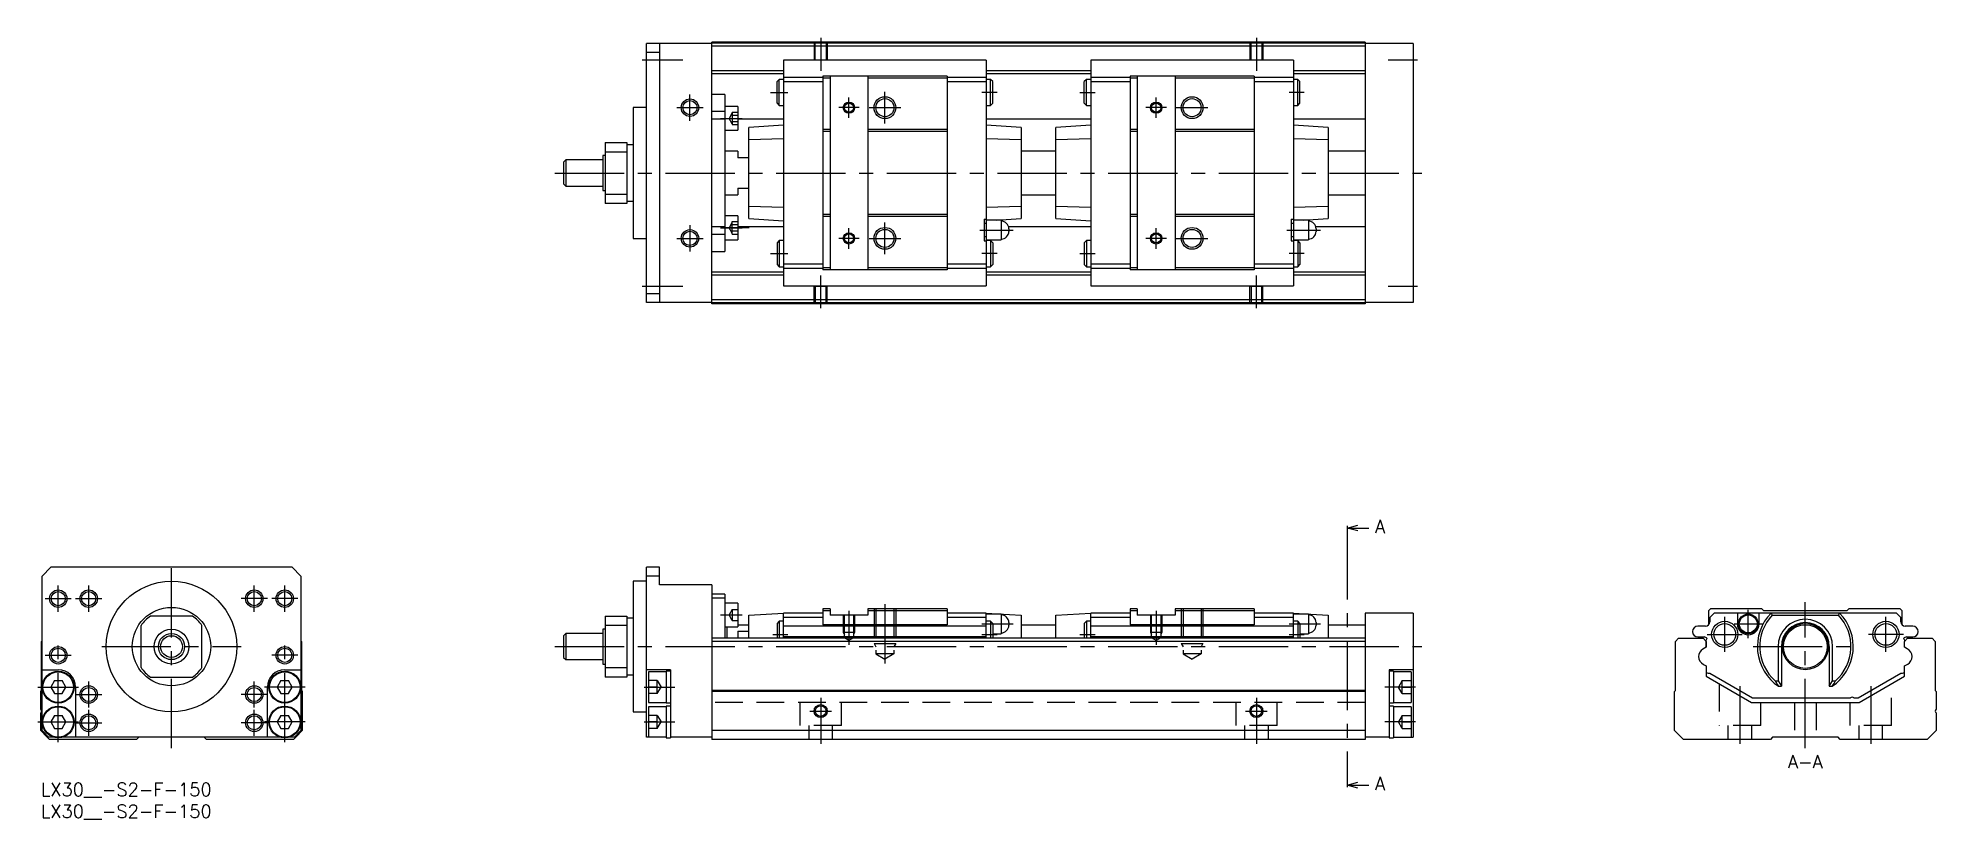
# Model space of a CAD drawing. Extents: x -1 to 435, y -8 to 171.
import ezdxf

# ---------------------------------------------------------------- set-up
doc = ezdxf.new("R2010")
doc.units = 0
doc.header["$LTSCALE"] = 0.5
doc.linetypes.add('CENTER', pattern=[50.8, 31.75, -6.35, 6.35, -6.35])
doc.linetypes.add('DASHED', pattern=[19.05, 12.7, -6.35])
for name, color, linetype in [('MSM_CENTER', 1, 'CENTER'), ('MSM_CONTINUOUS', 7, 'CONTINUOUS'), ('MSM_DASHED', 4, 'DASHED'), ('MSM_NARROW', 5, 'CONTINUOUS'), ('MSM_PART_NUMBER', 7, 'CONTINUOUS')]:
    doc.layers.add(name, color=color, linetype=linetype)
doc.styles.get("Standard").update_dxf_attribs({"font": 'txt.shx', "height": 3, "bigfont": 'bigfont.shx'})

msp = doc.modelspace()

# ---------------------------------------------------------------- linework, layer by layer
at = {"layer": 'MSM_CENTER'}
for p, q in [((179, 171), (179, 163.49)), ((279, 171), (279, 163.49)), ((138, 166), (147.4, 166)), ((309.25, 166), (316, 166)), ((149, 152), (149, 158)), ((167.5, 158.5), (171, 158.5)), ((168, 158.5), (171.5, 158.5)), ((185.5, 152.63), (185.5, 157.36)), ((193.75, 151.37), (193.75, 158.62)), ((219.5, 158.5), (216, 158.5)), ((238.5, 158.5), (242, 158.5)), ((256, 152.63), (256, 157.36)), ((290, 158.5), (286.5, 158.5)), ((146, 155), (152, 155)), ((156, 152.55), (161, 152.55)), ((187.86, 155), (183.14, 155)), ((190.12, 155), (197.38, 155)), ((258.36, 155), (253.64, 155)), ((260.62, 155), (267.88, 155)), ((118, 140), (317, 140)), ((149, 128), (149, 122)), ((156, 127.5), (162.6, 127.5)), ((156, 127.44), (161, 127.44)), ((185.5, 122.63), (185.5, 127.36)), ((193.75, 121.37), (193.75, 128.62)), ((215.5, 126.9), (223.2, 126.9)), ((256, 122.63), (256, 127.36)), ((286, 126.9), (293.7, 126.9)), ((146, 125), (152, 125)), ((187.86, 125), (183.14, 125)), ((190.12, 125), (197.38, 125)), ((258.36, 125), (253.64, 125)), ((260.62, 125), (267.88, 125)), ((167.5, 121.5), (171, 121.5)), ((168, 121.5), (171.5, 121.5)), ((219.5, 121.5), (216, 121.5)), ((238.5, 121.5), (242, 121.5)), ((290, 121.5), (286.5, 121.5)), ((138, 114), (147.4, 114)), ((179, 109), (179, 116.51)), ((279, 109), (279, 116.51)), ((309.25, 114), (316, 114)), ((299.82, 58), (299.82, 0)), ((30, 8), (30, 51.5)), ((4, 39.3), (4, 45.3)), ((11, 39.3), (11, 45.3)), ((49, 39.3), (49, 45.3)), ((56, 39.3), (56, 45.3)), ((1, 42.3), (7, 42.3)), ((8, 42.3), (14, 42.3)), ((52, 42.3), (46, 42.3)), ((59, 42.3), (53, 42.3)), ((185.5, 39.5), (185.5, 31.69)), ((193.75, 41), (193.75, 27.41)), ((256, 39.5), (256, 31.69)), ((391.9, 33.25), (391.9, 39.75)), ((405, 8), (405, 41.5)), ((156, 38.55), (161, 38.55)), ((216, 36.5), (223.2, 36.5)), ((286.5, 36.5), (293.7, 36.5)), ((386.5, 30.1), (386.5, 38.1)), ((388.65, 36.5), (395.15, 36.5)), ((423.5, 30.1), (423.5, 38.1)), ((4, 9.35), (4, 32.3)), ((14, 31.3), (46, 31.3)), ((56, 9.35), (56, 32.3)), ((118, 31.3), (317, 31.3)), ((168, 34.1), (171.5, 34.1)), ((216, 34.1), (219.5, 34.1)), ((238.5, 34.1), (242, 34.1)), ((286.5, 34.1), (290, 34.1)), ((382.5, 34.1), (390.5, 34.1)), ((393, 31.3), (417, 31.3)), ((427.5, 34.1), (419.5, 34.1)), ((1, 29.3), (7, 29.3)), ((59, 29.3), (53, 29.3)), ((-0.65, 22), (8.65, 22)), ((11, 17.3), (11, 23.3)), ((49, 17.3), (49, 23.3)), ((60.65, 22), (51.35, 22)), ((138.5, 22), (145.5, 22)), ((315.5, 22), (308.5, 22)), ((390, 22.18), (390, 9)), ((420, 22.18), (420, 9)), ((8, 20.3), (14, 20.3)), ((52, 20.3), (46, 20.3)), ((179, 19.5), (179, 9)), ((279, 19.5), (279, 9)), ((-0.65, 14), (8.65, 14)), ((8, 13.8), (14, 13.8)), ((11, 10.8), (11, 16.8)), ((52, 13.8), (46, 13.8)), ((49, 10.8), (49, 16.8)), ((60.65, 14), (51.35, 14)), ((138.5, 14), (145.5, 14)), ((176.5, 16.5), (181.5, 16.5)), ((276.5, 16.5), (281.5, 16.5)), ((315.5, 14), (308.5, 14))]:
    msp.add_line(p, q, dxfattribs=at)
at = {"layer": 'MSM_CONTINUOUS'}
for p, q in [((304, 170), (154, 170)), ((154, 110), (154, 170)), ((304, 170), (304, 110)), ((154, 169.7), (139, 169.7)), ((139, 110.3), (139, 169.7)), ((142, 167.7), (139, 167.7)), ((142, 169.7), (142, 110.3)), ((304, 169.8), (154, 169.8)), ((304, 169.1), (154, 169.1)), ((217, 165.9), (170.5, 165.9)), ((170.5, 165.9), (170.5, 114.1)), ((217, 165.9), (217, 114.1)), ((287.5, 165.9), (241, 165.9)), ((241, 165.9), (241, 114.1)), ((287.5, 165.9), (287.5, 114.1)), ((315, 169.7), (304, 169.7)), ((315, 169.7), (315, 110.3)), ((170.5, 163.45), (154, 163.45)), ((170.5, 162.75), (154, 162.75)), ((169.5, 161.5), (169, 161)), ((169.5, 155.5), (169.5, 161.5)), ((170.5, 161.5), (169.5, 161.5)), ((179.5, 161.95), (170.5, 161.95)), ((179.5, 162.25), (179.5, 117.75)), ((208, 162.25), (179.5, 162.25)), ((181.15, 161.75), (179.5, 161.75)), ((181.15, 162.25), (181.15, 117.75)), ((189.85, 162.25), (189.85, 117.75)), ((208, 161.75), (189.85, 161.75)), ((208, 162.25), (208, 117.75)), ((217, 161.95), (208, 161.95)), ((241, 163.45), (217, 163.45)), ((241, 162.75), (217, 162.75)), ((218, 161.5), (217, 161.5)), ((218.5, 161), (218, 161.5)), ((218, 155.5), (218, 161.5)), ((240, 161.5), (239.5, 161)), ((240, 155.5), (240, 161.5)), ((241, 161.5), (240, 161.5)), ((250, 161.95), (241, 161.95)), ((250, 162.25), (250, 117.75)), ((278.5, 162.25), (250, 162.25)), ((251.65, 161.75), (250, 161.75)), ((251.65, 162.25), (251.65, 117.75)), ((260.35, 162.25), (260.35, 117.75)), ((278.5, 161.75), (260.35, 161.75)), ((278.5, 162.25), (278.5, 117.75)), ((287.5, 161.95), (278.5, 161.95)), ((304, 163.45), (287.5, 163.45)), ((304, 162.75), (287.5, 162.75)), ((288.5, 161.5), (287.5, 161.5)), ((289, 161), (288.5, 161.5)), ((288.5, 155.5), (288.5, 161.5)), ((157, 158), (154, 158)), ((157, 158), (157, 122)), ((169, 156), (169, 161)), ((179.5, 160.95), (170.5, 160.95)), ((217, 160.95), (208, 160.95)), ((218.5, 156), (218.5, 161)), ((239.5, 156), (239.5, 161)), ((250, 160.95), (241, 160.95)), ((287.5, 160.95), (278.5, 160.95)), ((289, 156), (289, 161)), ((136, 155), (136, 125)), ((139, 155), (136, 155)), ((157, 154.13), (154, 154.13)), ((160, 155.3), (157, 155.3)), ((160, 155.3), (160, 149.8)), ((169, 156), (169.5, 155.5)), ((169.5, 155.5), (170.5, 155.5)), ((217, 155.5), (218, 155.5)), ((218, 155.5), (218.5, 156)), ((239.5, 156), (240, 155.5)), ((240, 155.5), (241, 155.5)), ((287.5, 155.5), (288.5, 155.5)), ((288.5, 155.5), (289, 156)), ((157, 152.38), (154, 152.38)), ((157, 149.8), (160, 149.8)), ((170.5, 152.36), (160, 152.36)), ((170.5, 151), (162.5, 150.47)), ((162.5, 129.53), (162.5, 150.47)), ((181.15, 150), (179.5, 150)), ((181.15, 149.5), (179.5, 149.5)), ((208, 150), (189.85, 150)), ((208, 149.5), (189.85, 149.5)), ((241, 152.36), (217, 152.36)), ((225, 150.47), (217, 151)), ((225, 150.47), (225, 129.53)), ((241, 151), (233, 150.47)), ((233, 129.53), (233, 150.47)), ((251.65, 150), (250, 150)), ((251.65, 149.5), (250, 149.5)), ((278.5, 150), (260.35, 150)), ((278.5, 149.5), (260.35, 149.5)), ((304, 152.36), (287.5, 152.36)), ((295.5, 150.47), (287.5, 151)), ((295.5, 150.47), (295.5, 129.53)), ((129, 144), (129, 136)), ((129.5, 144), (129, 144)), ((129.5, 147), (134.5, 147)), ((129.5, 147), (129.5, 133)), ((134.5, 144.82), (129.5, 144.82)), ((134.5, 147), (134.5, 133)), ((136, 146.5), (134.5, 146.5)), ((160, 145), (157, 145)), ((160, 145), (160, 143.5)), ((170.5, 147.86), (162.5, 147.6)), ((225, 147.6), (217, 147.86)), ((233, 145), (225, 145)), ((241, 147.86), (233, 147.6)), ((295.5, 147.6), (287.5, 147.86)), ((304, 145), (295.5, 145)), ((120.5, 143), (120, 142.5)), ((120, 142.5), (120, 137.5)), ((120.5, 143), (120.5, 137)), ((129, 143), (120.5, 143)), ((162.5, 143.5), (160, 143.5)), ((120, 137.5), (120.5, 137)), ((120.5, 137), (129, 137)), ((129, 136), (129.5, 136)), ((129.5, 135.18), (134.5, 135.18)), ((160, 136.5), (162.5, 136.5)), ((160, 136.5), (160, 135)), ((134.5, 133), (129.5, 133)), ((134.5, 133.5), (136, 133.5)), ((157, 135), (160, 135)), ((162.5, 132.4), (170.5, 132.14)), ((217, 132.14), (225, 132.4)), ((225, 135), (233, 135)), ((233, 132.4), (241, 132.14)), ((287.5, 132.14), (295.5, 132.4)), ((295.5, 135), (304, 135)), ((157, 127.62), (154, 127.62)), ((160, 130.19), (157, 130.19)), ((160, 130.19), (160, 124.69)), ((170.5, 127.64), (160, 127.64)), ((162.5, 129.53), (170.5, 129)), ((181.15, 130.5), (179.5, 130.5)), ((181.15, 130), (179.5, 130)), ((208, 130.5), (189.85, 130.5)), ((208, 130), (189.85, 130)), ((216.5, 129.4), (216.5, 124.4)), ((216.5, 129.4), (217, 129.4)), ((217, 128.4), (216.5, 128.4)), ((220.45, 129.15), (217, 129.15)), ((219.26, 129.15), (225, 129.53)), ((220.45, 129.15), (220.45, 124.65)), ((241, 127.64), (222.14, 127.64)), ((222.2, 127.2), (222.2, 126.6)), ((233, 129.53), (241, 129)), ((251.65, 130.5), (250, 130.5)), ((251.65, 130), (250, 130)), ((278.5, 130.5), (260.35, 130.5)), ((278.5, 130), (260.35, 130)), ((287, 129.4), (287, 124.4)), ((287, 129.4), (287.5, 129.4)), ((287.5, 128.4), (287, 128.4)), ((290.95, 129.15), (287.5, 129.15)), ((289.76, 129.15), (295.5, 129.53)), ((290.95, 129.15), (290.95, 124.65)), ((304, 127.64), (292.64, 127.64)), ((292.7, 127.2), (292.7, 126.6)), ((136, 125), (139, 125)), ((157, 125.87), (154, 125.87)), ((154, 122), (157, 122)), ((157, 124.69), (160, 124.69)), ((169.5, 124.5), (169, 124)), ((169, 124), (169, 119)), ((170.5, 124.5), (169.5, 124.5)), ((169.5, 124.5), (169.5, 118.5)), ((216.5, 125.4), (217, 125.4)), ((216.5, 124.4), (217, 124.4)), ((217, 124.65), (220.45, 124.65)), ((218, 124.5), (217, 124.5)), ((218, 124.5), (218, 118.5)), ((218.5, 124), (218, 124.5)), ((218.5, 124), (218.5, 119)), ((240, 124.5), (239.5, 124)), ((239.5, 124), (239.5, 119)), ((241, 124.5), (240, 124.5)), ((240, 124.5), (240, 118.5)), ((287, 125.4), (287.5, 125.4)), ((287, 124.4), (287.5, 124.4)), ((287.5, 124.65), (290.95, 124.65)), ((288.5, 124.5), (287.5, 124.5)), ((288.5, 124.5), (288.5, 118.5)), ((289, 124), (288.5, 124.5)), ((289, 124), (289, 119)), ((169, 119), (169.5, 118.5)), ((169.5, 118.5), (170.5, 118.5)), ((179.5, 119.05), (170.5, 119.05)), ((179.5, 118.05), (170.5, 118.05)), ((181.15, 118.25), (179.5, 118.25)), ((208, 117.75), (179.5, 117.75)), ((208, 118.25), (189.85, 118.25)), ((217, 119.05), (208, 119.05)), ((217, 118.05), (208, 118.05)), ((217, 118.5), (218, 118.5)), ((218, 118.5), (218.5, 119)), ((239.5, 119), (240, 118.5)), ((240, 118.5), (241, 118.5)), ((250, 119.05), (241, 119.05)), ((250, 118.05), (241, 118.05)), ((251.65, 118.25), (250, 118.25)), ((278.5, 117.75), (250, 117.75)), ((278.5, 118.25), (260.35, 118.25)), ((287.5, 119.05), (278.5, 119.05)), ((287.5, 118.05), (278.5, 118.05)), ((287.5, 118.5), (288.5, 118.5)), ((288.5, 118.5), (289, 119)), ((170.5, 117.25), (154, 117.25)), ((170.5, 116.55), (154, 116.55)), ((170.5, 114.1), (217, 114.1)), ((241, 117.25), (217, 117.25)), ((241, 116.55), (217, 116.55)), ((241, 114.1), (287.5, 114.1)), ((304, 117.25), (287.5, 117.25)), ((304, 116.55), (287.5, 116.55)), ((142, 112.3), (139, 112.3)), ((154, 110.3), (139, 110.3)), ((304, 110.9), (154, 110.9)), ((304, 110.2), (154, 110.2)), ((304, 110), (154, 110)), ((315, 110.3), (304, 110.3)), ((299.82, 58.5), (302.32, 59.17)), ((299.82, 59), (299.82, 58)), ((302.32, 57.83), (299.82, 58.5)), ((299.82, 58.5), (304.82, 58.5)), ((2.3, 49.5), (0.3, 47.5)), ((57.7, 49.5), (2.3, 49.5)), ((59.7, 47.5), (57.7, 49.5)), ((139, 10.5), (139, 49.5)), ((142, 49.5), (139, 49.5)), ((142, 45.5), (142, 49.5)), ((0.3, 12), (0.3, 47.5)), ((59.7, 47.5), (59.7, 12)), ((139, 46.3), (136, 46.3)), ((136, 46.3), (136, 16.3)), ((142, 47.5), (139, 47.5)), ((154, 45.5), (142, 45.5)), ((154, 45.5), (154, 10)), ((157, 43.3), (154, 43.3)), ((157, 42.45), (154, 42.45)), ((157, 43.3), (157, 33.2)), ((160, 41.3), (157, 41.3)), ((160, 41.3), (160, 35.8)), ((179.5, 40), (179.5, 36.29)), ((181.15, 40), (179.5, 40)), ((181.15, 39.5), (179.5, 39.5)), ((181.15, 40), (181.15, 38.5)), ((189.85, 40), (189.85, 38.5)), ((208, 40), (189.85, 40)), ((208, 39.5), (189.85, 39.5)), ((208, 40), (208, 36.29)), ((250, 40), (250, 36.29)), ((251.65, 40), (250, 40)), ((251.65, 39.5), (250, 39.5)), ((251.65, 40), (251.65, 38.5)), ((260.35, 40), (260.35, 38.5)), ((278.5, 40), (260.35, 40)), ((278.5, 39.5), (260.35, 39.5)), ((278.5, 40), (278.5, 36.29)), ((383.25, 40), (382.75, 39.5)), ((382.75, 39.5), (382.75, 36.29)), ((395, 40), (383.25, 40)), ((395.5, 39.5), (395, 40)), ((414.5, 39.5), (395.5, 39.5)), ((415, 40), (414.5, 39.5)), ((426.75, 40), (415, 40)), ((427.25, 39.5), (426.75, 40)), ((427.25, 36.29), (427.25, 39.5)), ((23, 26.48), (23, 36.12)), ((34.82, 38.3), (25.18, 38.3)), ((37, 26.48), (37, 36.12)), ((129.5, 35.3), (129, 35.3)), ((129, 35.3), (129, 27.3)), ((129.5, 38.3), (134.5, 38.3)), ((129.5, 38.3), (129.5, 24.3)), ((134.5, 36.12), (129.5, 36.12)), ((134.5, 38.3), (134.5, 24.3)), ((136, 37.8), (134.5, 37.8)), ((157, 35.8), (160, 35.8)), ((157.5, 33.2), (157.5, 35.8)), ((160, 36.3), (162.5, 36.3)), ((160, 34.87), (162.5, 34.87)), ((160, 34.87), (160, 33.2)), ((162.5, 38.5), (170.5, 39)), ((162.5, 33.2), (162.5, 38.5)), ((169.5, 37.1), (169, 36.6)), ((169, 36.6), (169, 33.2)), ((170.5, 37.1), (169.5, 37.1)), ((169.5, 37.1), (169.5, 33.2)), ((179.5, 39), (170.5, 39)), ((170.5, 33.2), (170.5, 39)), ((179.5, 38), (170.5, 38)), ((217, 36), (170.5, 36)), ((208, 36.29), (179.5, 36.29)), ((189.85, 38.5), (181.15, 38.5)), ((217, 39), (208, 39)), ((217, 38), (208, 38)), ((217, 39), (225, 38.5)), ((217, 33.2), (217, 39)), ((220.45, 38.75), (217, 38.75)), ((218, 37.1), (217, 37.1)), ((218.5, 36.6), (218, 37.1)), ((218, 37.1), (218, 33.2)), ((218.5, 36.6), (218.5, 33.2)), ((220.45, 38.75), (220.45, 34.25)), ((222.2, 36.8), (222.2, 36.2)), ((225, 38.5), (225, 33.2)), ((225, 36.3), (233, 36.3)), ((233, 38.5), (241, 39)), ((233, 33.2), (233, 38.5)), ((240, 37.1), (239.5, 36.6)), ((239.5, 36.6), (239.5, 33.2)), ((241, 37.1), (240, 37.1)), ((240, 37.1), (240, 33.2)), ((250, 39), (241, 39)), ((241, 33.2), (241, 39)), ((250, 38), (241, 38)), ((287.5, 36), (241, 36)), ((278.5, 36.29), (250, 36.29)), ((260.35, 38.5), (251.65, 38.5)), ((287.5, 39), (278.5, 39)), ((287.5, 38), (278.5, 38)), ((287.5, 39), (295.5, 38.5)), ((287.5, 33.2), (287.5, 39)), ((290.95, 38.75), (287.5, 38.75)), ((288.5, 37.1), (287.5, 37.1)), ((289, 36.6), (288.5, 37.1)), ((288.5, 37.1), (288.5, 33.2)), ((289, 36.6), (289, 33.2)), ((290.95, 38.75), (290.95, 34.25)), ((292.7, 36.8), (292.7, 36.2)), ((295.5, 38.5), (295.5, 33.2)), ((295.5, 36.3), (304, 36.3)), ((304, 39), (304, 10)), ((315, 39), (304, 39)), ((315, 39), (315, 10.5)), ((382.05, 36), (380.35, 36)), ((384.05, 39), (383.05, 38)), ((383.05, 38), (383.05, 37)), ((425.95, 39), (384.05, 39)), ((389.4, 39), (389.4, 36.5)), ((394.4, 36.5), (394.4, 39)), ((397.14, 39), (397.4, 38.5)), ((397.4, 38.5), (412.6, 38.5)), ((412.6, 38.5), (412.86, 39)), ((426.95, 38), (425.95, 39)), ((426.95, 37), (426.95, 38)), ((429.65, 36), (427.95, 36)), ((0.2, 32.5), (0.3, 32.6)), ((0.2, 21.2), (0.2, 32.5)), ((59.7, 32.6), (59.8, 32.5)), ((59.8, 32.5), (59.8, 21.2)), ((120.5, 34.3), (120, 33.8)), ((120, 33.8), (120, 28.8)), ((129, 34.3), (120.5, 34.3)), ((120.5, 34.3), (120.5, 28.3)), ((304, 33.2), (154, 33.2)), ((304, 32.5), (154, 32.5)), ((217, 33.5), (170.5, 33.5)), ((218.5, 34.25), (220.45, 34.25)), ((287.5, 33.5), (241, 33.5)), ((289, 34.25), (290.95, 34.25)), ((375.2, 32.5), (375.9, 33.2)), ((375.2, 21.2), (375.2, 32.5)), ((375.9, 33.2), (381.55, 33.2)), ((380.35, 33.5), (381.75, 33.5)), ((382.25, 31.15), (381.5, 30.72)), ((381.55, 33.2), (382.25, 32.5)), ((382.2, 32.55), (382.2, 32.7)), ((382.2, 32.7), (382.2, 32.55)), ((382.25, 32.5), (382.2, 32.55)), ((382.25, 31.15), (382.25, 32.5)), ((382.25, 32.5), (382.25, 31.15)), ((398.74, 31.3), (398.74, 23.45)), ((399.5, 31.3), (399.5, 22.2)), ((410.5, 31.3), (410.5, 22.2)), ((411.26, 23.45), (411.26, 31.3)), ((427.75, 32.5), (428.45, 33.2)), ((427.75, 32.5), (427.8, 32.55)), ((427.75, 31.15), (427.75, 32.5)), ((427.75, 31.15), (427.75, 32.5)), ((428.4, 30.78), (427.75, 31.15)), ((428.4, 30.78), (427.75, 31.15)), ((427.8, 32.7), (427.8, 32.55)), ((427.8, 32.55), (427.8, 32.7)), ((428.25, 33.5), (429.65, 33.5)), ((428.45, 33.2), (434.1, 33.2)), ((434.1, 33.2), (434.8, 32.5)), ((434.8, 32.5), (434.8, 21.2)), ((120, 28.8), (120.5, 28.3)), ((120.5, 28.3), (129, 28.3)), ((129, 27.3), (129.5, 27.3)), ((129.5, 26.48), (134.5, 26.48)), ((381.6, 27.22), (382.25, 26.85)), ((382.25, 26.85), (382.25, 24.5)), ((427.75, 26.85), (428.5, 27.28)), ((427.75, 26.85), (428.5, 27.28)), ((427.75, 25.45), (427.75, 26.85)), ((427.75, 24.5), (427.75, 26.85)), ((0.3, 26), (4, 26)), ((3.13, 23.5), (2.27, 22)), ((2.27, 22), (3.13, 20.5)), ((3.13, 23.5), (4.87, 23.5)), ((5.73, 22), (4.87, 23.5)), ((4.87, 20.5), (5.73, 22)), ((8, 22), (8, 10.5)), ((25.18, 24.3), (34.82, 24.3)), ((52, 10.5), (52, 22)), ((55.13, 23.5), (54.27, 22)), ((54.27, 22), (55.13, 20.5)), ((55.13, 23.5), (56.87, 23.5)), ((56, 26), (59.7, 26)), ((57.73, 22), (56.87, 23.5)), ((56.87, 20.5), (57.73, 22)), ((134.5, 24.3), (129.5, 24.3)), ((134.5, 24.8), (136, 24.8)), ((144.5, 26), (139, 26)), ((143.5, 25.5), (139.5, 25.5)), ((139.5, 25.5), (139.5, 18.5)), ((144.5, 25.65), (143.5, 25.65)), ((143.5, 25.65), (143.5, 18.35)), ((144.5, 26), (144.5, 10.35)), ((315, 26), (309.5, 26)), ((309.5, 26), (309.5, 10.35)), ((310.5, 25.65), (309.5, 25.65)), ((310.5, 25.65), (310.5, 18.35)), ((314.5, 25.5), (310.5, 25.5)), ((314.5, 25.5), (314.5, 18.5)), ((382.25, 24.5), (392.64, 18.5)), ((382.7, 25.16), (383.1, 25.16)), ((383.1, 25.16), (392.91, 19.5)), ((398.07, 23.45), (398.74, 23.45)), ((398.74, 23.45), (399.5, 22.2)), ((398.82, 22.2), (399.5, 22.2)), ((410.5, 22.2), (411.26, 23.45)), ((410.5, 22.2), (411.18, 22.2)), ((411.26, 23.45), (411.93, 23.45)), ((417.09, 19.5), (426.9, 25.16)), ((417.36, 18.5), (427.75, 24.5)), ((426.9, 25.16), (427.3, 25.16)), ((0, 21), (0.2, 21.2)), ((0, 16.9), (0, 21)), ((3.13, 20.5), (4.87, 20.5)), ((55.13, 20.5), (56.87, 20.5)), ((59.8, 21.2), (60, 21)), ((60, 21), (60, 12)), ((139.5, 18.5), (143.5, 18.5)), ((143.5, 17.5), (139.5, 17.5)), ((139.5, 17.5), (139.5, 10.5)), ((143.5, 18.35), (144.5, 18.35)), ((144.5, 17.65), (143.5, 17.65)), ((143.5, 17.65), (143.5, 10.35)), ((304, 21.2), (154, 21.2)), ((304, 21), (154, 21)), ((309.5, 18.35), (310.5, 18.35)), ((310.5, 17.65), (309.5, 17.65)), ((310.5, 18.5), (314.5, 18.5)), ((310.5, 17.65), (310.5, 10.35)), ((314.5, 17.5), (310.5, 17.5)), ((314.5, 17.5), (314.5, 10.5)), ((375, 21), (375.2, 21.2)), ((375, 12), (375, 21)), ((392.64, 18.5), (417.36, 18.5)), ((392.91, 19.5), (415.35, 19.5)), ((416.15, 19.5), (417.09, 19.5)), ((434.8, 21.2), (435, 21)), ((435, 21), (435, 16.9)), ((0, 12), (0, 16.1)), ((3.13, 15.5), (2.27, 14)), ((2.27, 14), (3.13, 12.5)), ((3.13, 15.5), (4.87, 15.5)), ((5.73, 14), (4.87, 15.5)), ((4.87, 12.5), (5.73, 14)), ((55.13, 15.5), (54.27, 14)), ((54.27, 14), (55.13, 12.5)), ((55.13, 15.5), (56.87, 15.5)), ((57.73, 14), (56.87, 15.5)), ((56.87, 12.5), (57.73, 14)), ((136, 16.3), (139, 16.3)), ((435, 16.1), (435, 12)), ((2, 10), (0, 12)), ((1.8, 10.5), (0.3, 12)), ((2.96, 10.5), (1.8, 10.5)), ((22, 10), (2, 10)), ((3.13, 12.5), (4.87, 12.5)), ((54.96, 10.5), (5.04, 10.5)), ((22.5, 10.5), (22, 10)), ((38, 10), (37.5, 10.5)), ((58, 10), (38, 10)), ((55.13, 12.5), (56.87, 12.5)), ((58.2, 10.5), (57.04, 10.5)), ((60, 12), (58, 10)), ((59.7, 12), (58.2, 10.5)), ((143.5, 10.5), (139, 10.5)), ((143.5, 10.35), (144.5, 10.35)), ((154, 10.5), (144.5, 10.5)), ((304, 12), (154, 12)), ((304, 10), (154, 10)), ((309.5, 10.5), (304, 10.5)), ((309.5, 10.35), (310.5, 10.35)), ((310.5, 10.5), (315, 10.5)), ((377, 10), (375, 12)), ((397, 10), (377, 10)), ((397.5, 10.5), (397, 10)), ((412.5, 10.5), (397.5, 10.5)), ((413, 10), (412.5, 10.5)), ((433, 10), (413, 10)), ((435, 12), (433, 10)), ((299.82, -0.5), (302.32, 0.17)), ((299.82, 0), (299.82, -1)), ((302.32, -1.17), (299.82, -0.5)), ((299.82, -0.5), (304.82, -0.5))]:
    msp.add_line(p, q, dxfattribs=at)
for centre, radius in [((193.75, 155), 2.07), ((193.75, 155), 2.07), ((264.25, 155), 2.07), ((264.25, 155), 2.07), ((149, 155), 1.62), ((185.5, 155), 1.06), ((185.5, 155), 1.06), ((256, 155), 1.06), ((256, 155), 1.06), ((149, 125), 1.62), ((193.75, 125), 2.07), ((193.75, 125), 2.07), ((264.25, 125), 2.07), ((264.25, 125), 2.07), ((185.5, 125), 1.06), ((185.5, 125), 1.06), ((256, 125), 1.06), ((256, 125), 1.06), ((4, 42.3), 1.62), ((11, 42.3), 1.62), ((30, 31.3), 15), ((49, 42.3), 1.62), ((56, 42.3), 1.62), ((30, 31.3), 9), ((30, 31.3), 4), ((386.5, 34.1), 3), ((386.5, 34.1), 2.5), ((391.9, 36.5), 2.25), ((391.9, 36.5), 2.05), ((405, 31.3), 5.3), ((405, 31.3), 5), ((423.5, 34.1), 3), ((423.5, 34.1), 2.5), ((4, 29.3), 1.62), ((30, 31.3), 3), ((30, 31.3), 2.5), ((56, 29.3), 1.62), ((4, 22), 3.65), ((4, 22), 3.5), ((11, 20.3), 1.62), ((49, 20.3), 1.62), ((56, 22), 3.65), ((56, 22), 3.5), ((4, 14), 3.65), ((4, 14), 3.5), ((56, 14), 3.65), ((56, 14), 3.5), ((179, 16.5), 1.23), ((279, 16.5), 1.23), ((11, 13.8), 1.62), ((49, 13.8), 1.62)]:
    msp.add_circle(centre, radius, dxfattribs=at)
for centre, radius, start, end in [((220.45, 127.2), 1.75, 0, 90), ((220.45, 126.6), 1.75, 270, 0), ((290.95, 127.2), 1.75, 0, 90), ((290.95, 126.6), 1.75, 270, 0), ((30, 31.3), 8.5, 124.5603, 145.4397), ((30, 31.3), 8.5, 34.5603, 55.4397), ((220.45, 36.8), 1.75, 0, 90), ((220.45, 36.2), 1.75, 270, 0), ((290.95, 36.8), 1.75, 0, 90), ((290.95, 36.2), 1.75, 270, 0), ((380.35, 34.75), 1.25, 90, 270), ((382.05, 37), 1, 270, 0), ((391.9, 36.5), 2.5, 180, 0), ((405, 31.3), 11, 135.573, 235.8196), ((405, 31.3), 10.47, 136.5713, 228.5552), ((405, 31.3), 6.26, 0, 180), ((405, 31.3), 5.5, 0, 180), ((405, 31.3), 11, 304.1804, 44.427), ((405, 31.3), 10.47, 311.4448, 43.4287), ((427.95, 37), 1, 180, 270), ((429.65, 34.75), 1.25, 270, 90), ((382.65, 28.85), 2.2, 121.4553, 176.019), ((381.75, 32.5), 1, 41.234, 90), ((382.7, 32.7), 0.5, 113.3254, 180), ((428.25, 32.5), 1, 90, 138.766), ((427.3, 32.7), 0.5, 0, 66.6746), ((427.35, 28.85), 2.2, 3.981, 61.4552), ((30, 31.3), 8.5, 214.5603, 235.4397), ((30, 31.3), 8.5, 304.5603, 325.4397), ((382.65, 29.15), 2.2, 183.981, 241.4552), ((427.35, 29.15), 2.2, 301.4553, 356.019), ((427.35, 29.15), 2.2, 301.4553, 356.019), ((4, 22), 4, 0, 90), ((56, 22), 4, 90, 180), ((382.7, 25.66), 0.5, 205.8419, 270), ((406, 27.35), 8.83, 206.1475, 215.6253), ((404, 27.35), 8.84, 324.3755, 333.8517), ((427.3, 25.66), 0.5, 270, 334.1581), ((415.75, 19.2), 0.5, 36.8699, 143.1301), ((-0.3, 16.5), 0.5, 306.8699, 53.1301), ((435.3, 16.5), 0.5, 126.8699, 233.1301), ((2.3, 12.5), 2, 216.8699, 233.1301), ((57.7, 12.5), 2, 306.8699, 323.1301)]:
    msp.add_arc(centre, radius, start, end, dxfattribs=at)
at = {"layer": 'MSM_DASHED'}
for p, q in [((177.5, 170), (177.5, 166)), ((177.77, 165.9), (177.77, 170)), ((180.23, 170), (180.23, 165.9)), ((180.5, 170), (180.5, 166)), ((277.5, 170), (277.5, 166)), ((277.77, 165.9), (277.77, 170)), ((280.23, 170), (280.23, 165.9)), ((280.5, 170), (280.5, 166)), ((177.56, 165.9), (177.5, 166)), ((177.5, 166), (180.5, 166)), ((180.44, 165.9), (180.5, 166)), ((277.56, 165.9), (277.5, 166)), ((277.5, 166), (280.5, 166)), ((280.44, 165.9), (280.5, 166)), ((158.7, 153.8), (157.98, 152.55)), ((158.7, 151.3), (157.98, 152.55)), ((158.7, 154), (160, 154)), ((158.7, 154), (158.7, 151.11)), ((158.7, 153.28), (160, 153.28)), ((158.7, 151.83), (160, 151.83)), ((158.7, 151.11), (160, 151.11)), ((158.7, 128.69), (157.98, 127.44)), ((158.7, 126.19), (157.98, 127.44)), ((158.7, 128.89), (160, 128.89)), ((158.7, 126), (158.7, 128.89)), ((158.7, 128.17), (160, 128.17)), ((158.7, 126.72), (160, 126.72)), ((158.7, 126), (160, 126)), ((177.56, 114.1), (177.5, 114)), ((177.5, 110), (177.5, 114)), ((177.5, 114), (180.5, 114)), ((177.77, 114.1), (177.77, 110)), ((180.23, 110), (180.23, 114.1)), ((180.44, 114.1), (180.5, 114)), ((180.5, 110), (180.5, 114)), ((277.56, 114.1), (277.5, 114)), ((277.5, 110), (277.5, 114)), ((277.5, 114), (280.5, 114)), ((277.77, 114.1), (277.77, 110)), ((280.23, 110), (280.23, 114.1)), ((280.44, 114.1), (280.5, 114)), ((280.5, 110), (280.5, 114)), ((158.7, 39.8), (157.98, 38.55)), ((158.7, 39.8), (160, 39.8)), ((158.7, 39.8), (158.7, 37.3)), ((191.25, 40), (191.25, 32)), ((191.68, 40), (191.68, 29.6)), ((195.82, 40), (195.82, 29.6)), ((196.25, 40), (196.25, 32)), ((261.75, 40), (261.75, 32)), ((262.18, 40), (262.18, 29.6)), ((266.32, 40), (266.32, 29.6)), ((266.75, 40), (266.75, 32)), ((158.7, 37.3), (157.98, 38.55)), ((158.7, 38.55), (160, 38.55)), ((158.7, 37.3), (160, 37.3)), ((184.2, 38.5), (184.2, 34.5)), ((184.44, 33.3), (184.44, 38.5)), ((186.56, 38.5), (186.56, 33.3)), ((186.8, 38.5), (186.8, 34.5)), ((254.7, 38.5), (254.7, 34.5)), ((254.94, 33.3), (254.94, 38.5)), ((257.06, 38.5), (257.06, 33.3)), ((257.3, 38.5), (257.3, 34.5)), ((186.8, 34.5), (184.2, 34.5)), ((184.2, 34.5), (184.44, 34.08)), ((185.5, 32.69), (184.44, 33.3)), ((184.44, 33.3), (186.56, 33.3)), ((186.56, 33.3), (185.5, 32.69)), ((186.8, 34.5), (186.56, 34.08)), ((191.25, 32), (196.25, 32)), ((191.25, 32), (191.68, 31.25)), ((196.25, 32), (195.82, 31.25)), ((257.3, 34.5), (254.7, 34.5)), ((254.7, 34.5), (254.94, 34.08)), ((256, 32.69), (254.94, 33.3)), ((254.94, 33.3), (257.06, 33.3)), ((257.06, 33.3), (256, 32.69)), ((257.3, 34.5), (257.06, 34.08)), ((261.75, 32), (266.75, 32)), ((261.75, 32), (262.18, 31.25)), ((266.75, 32), (266.32, 31.25)), ((195.82, 29.6), (191.68, 29.6)), ((191.68, 29.6), (193.75, 28.41)), ((195.82, 29.6), (193.75, 28.41)), ((266.32, 29.6), (262.18, 29.6)), ((262.18, 29.6), (264.25, 28.41)), ((266.32, 29.6), (264.25, 28.41)), ((141.5, 23.5), (139.5, 23.5)), ((141.5, 22), (139.5, 22)), ((141.5, 20.5), (141.5, 23.5)), ((141.5, 23.5), (142.37, 22)), ((141.5, 20.5), (142.37, 22)), ((312.5, 23.5), (311.63, 22)), ((312.5, 20.5), (311.63, 22)), ((312.5, 20.5), (312.5, 23.5)), ((312.5, 23.5), (314.5, 23.5)), ((312.5, 22), (314.5, 22)), ((385.25, 22.77), (385.25, 13.2)), ((424.75, 13.2), (424.75, 22.77)), ((141.5, 20.5), (139.5, 20.5)), ((304, 18.5), (154, 18.5)), ((174.25, 18.5), (174.25, 13.2)), ((183.75, 13.2), (183.75, 18.5)), ((274.25, 18.5), (274.25, 13.2)), ((283.75, 13.2), (283.75, 18.5)), ((312.5, 20.5), (314.5, 20.5)), ((394.75, 13.2), (394.75, 18.5)), ((402.5, 18.5), (402.5, 10.5)), ((407.5, 18.5), (407.5, 10.5)), ((415.25, 18.5), (415.25, 13.2)), ((141.5, 15.5), (139.5, 15.5)), ((141.5, 14), (139.5, 14)), ((141.5, 12.5), (141.5, 15.5)), ((141.5, 15.5), (142.37, 14)), ((141.5, 12.5), (142.37, 14)), ((183.75, 13.2), (174.25, 13.2)), ((176.25, 13.2), (176.25, 10)), ((181.75, 10), (181.75, 13.2)), ((283.75, 13.2), (274.25, 13.2)), ((276.25, 13.2), (276.25, 10)), ((281.75, 10), (281.75, 13.2)), ((312.5, 15.5), (311.63, 14)), ((312.5, 12.5), (311.63, 14)), ((312.5, 12.5), (312.5, 15.5)), ((312.5, 15.5), (314.5, 15.5)), ((312.5, 14), (314.5, 14)), ((394.75, 13.2), (385.25, 13.2)), ((387.25, 13.2), (387.25, 10)), ((392.75, 10), (392.75, 13.2)), ((424.75, 13.2), (415.25, 13.2)), ((417.25, 13.2), (417.25, 10)), ((422.75, 10), (422.75, 13.2)), ((141.5, 12.5), (139.5, 12.5)), ((312.5, 12.5), (314.5, 12.5))]:
    msp.add_line(p, q, dxfattribs=at)
at = {"layer": 'MSM_NARROW'}
for centre, radius in [((149, 155), 2), ((193.75, 155), 2.5), ((264.25, 155), 2.5), ((185.5, 155), 1.3), ((256, 155), 1.3), ((149, 125), 2), ((193.75, 125), 2.5), ((264.25, 125), 2.5), ((185.5, 125), 1.3), ((256, 125), 1.3), ((4, 42.3), 2), ((11, 42.3), 2), ((49, 42.3), 2), ((56, 42.3), 2), ((4, 29.3), 2), ((56, 29.3), 2), ((11, 20.3), 2), ((49, 20.3), 2), ((179, 16.5), 1.5), ((279, 16.5), 1.5), ((11, 13.8), 2), ((49, 13.8), 2)]:
    msp.add_circle(centre, radius, dxfattribs=at)

# ---------------------------------------------------------------- texts
at = {"layer": 'MSM_PART_NUMBER'}
for s, p in [('A', (306.24, 57.37)), ('A-A', (401.01, 3.36)), ('LX30__-S2-F-150', (0, -3)), ('A', (306.24, -1.63)), ('LX30__-S2-F-150', (0, -8))]:
    msp.add_text(s, height=3, dxfattribs=at).set_placement(p)

doc.saveas('drawing.dxf')
